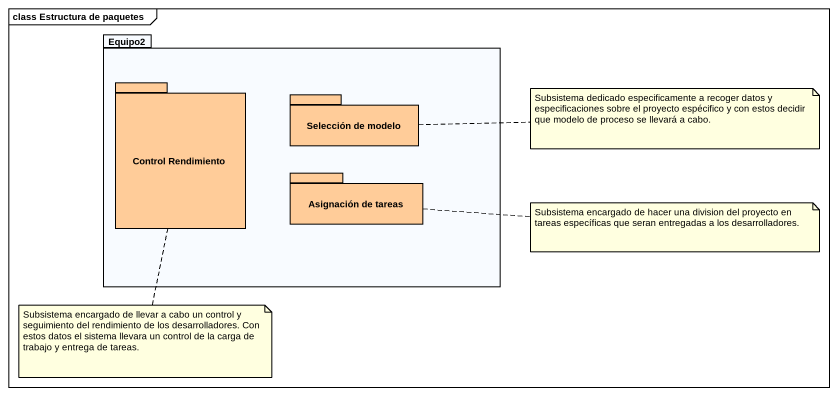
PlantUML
@startuml
mainframe class Estructura de paquetes
package Equipo2 {
  package "Control Rendimiento" as Control_Rendimiento #FFCC99 {
  }
  package "Selección de modelo" as Selección_de_modelo #FFCC99 {
  }
  package "Asignación de tareas" as Asignación_de_tareas #FFCC99 {
  }
}
note right of Selección_de_modelo : Subsistema dedicado especificamente a recoger datos y especificaciones sobre el proyecto espécifico y con estos decidir que modelo de proceso se llevará a cabo.
note right of Asignación_de_tareas : Subsistema encargado de hacer una division del proyecto en tareas específicas que seran entregadas a los desarrolladores.
note bottom of Control_Rendimiento : Subsistema encargado de llevar a cabo un control y seguimiento del rendimiento de los desarrolladores. Con estos datos el sistema llevara un control de la carga de trabajo y entrega de tareas.
@enduml
